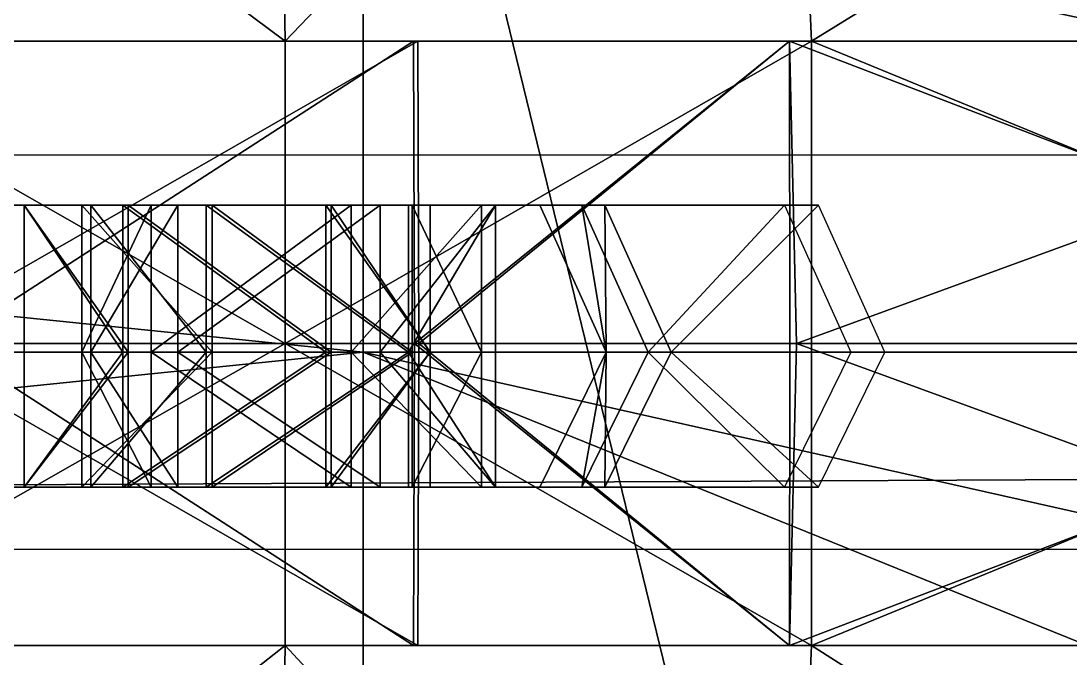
# Model space of a CAD drawing. Header units: metres. Extents: x -1.69 to 7.33, y -0.12 to 0.13.
# Drawn here: x -0.2124 to -0.0968, y -0.0337 to 0.0365 of the extents above; entities that cross this region are included whole.
import ezdxf

# ---------------------------------------------------------------- set-up
doc = ezdxf.new("R2010")
doc.units = ezdxf.units.M

msp = doc.modelspace()

# ---------------------------------------------------------------- linework, layer by layer
for points in [[(-0.744814, -0.101531, 0.388588), (-0.744814, 0.101531, 0.388588), (-0.174682, 0.101531, 0.388588)], [(-0.125112, -0.101531, 0.388588), (-0.744814, -0.101531, 0.388588), (-0.174682, 0.101531, 0.388588)], [(-0.744814, -0.101531, 0.388588), (-0.744814, 0.101531, 0.388588), (-0.174682, 0.101531, 0.388588)], [(-0.125112, -0.101531, 0.388588), (-0.744814, -0.101531, 0.388588), (-0.174682, 0.101531, 0.388588)], [(-0.125112, -0.101531, 0.388588), (-0.174682, 0.101531, 0.388588), (0.079999, 0.101531, 0.388588)], [(-0.125112, -0.101531, 0.388588), (-0.174682, 0.101531, 0.388588), (0.079999, 0.101531, 0.388588)], [(0.034627, -0.101531, 0.388588), (-0.125112, -0.101531, 0.388588), (0.079999, 0.101531, 0.388588)], [(0.034627, -0.101531, 0.388588), (-0.125112, -0.101531, 0.388588), (0.079999, 0.101531, 0.388588)], [(-0.184224, 0.092085, 0.287851), (-0.183251, 0.034228, 0.251364), (-0.229339, 0.068544, 0.25223)], [(-0.184224, 0.092085, 0.287851), (-0.183251, 0.034228, 0.251364), (-0.229339, 0.068544, 0.25223)], [(-0.184224, 0.092085, 0.287851), (-0.127873, 0.092085, 0.289038), (-0.183251, 0.034228, 0.251364)], [(-0.184224, 0.092085, 0.287851), (-0.127873, 0.092085, 0.289038), (-0.183251, 0.034228, 0.251364)], [(-0.127873, 0.092085, 0.289038), (-0.125317, 0.034228, 0.251364), (-0.183251, 0.034228, 0.251364)], [(-0.127873, 0.092085, 0.289038), (-0.125317, 0.034228, 0.251364), (-0.183251, 0.034228, 0.251364)], [(-0.127873, 0.092085, 0.289038), (-0.03152, 0.092085, 0.290225), (-0.125317, 0.034228, 0.251364)], [(-0.127873, 0.092085, 0.289038), (-0.03152, 0.092085, 0.290225), (-0.125317, 0.034228, 0.251364)], [(-0.03152, 0.092085, 0.290225), (-0.03183, 0.034228, 0.251364), (-0.125317, 0.034228, 0.251364)], [(-0.03152, 0.092085, 0.290225), (-0.03183, 0.034228, 0.251364), (-0.125317, 0.034228, 0.251364)], [(-0.183251, 0.034228, 0.251364), (-0.241586, 0.034228, 0.213245), (-0.229339, 0.068544, 0.25223)], [(-0.183251, 0.034228, 0.251364), (-0.241586, 0.034228, 0.213245), (-0.229339, 0.068544, 0.25223)], [(-0.700018, 0.053679, 0.58754), (-0.700018, 0, 0.591064), (-0.174682, 0, 0.591064)], [(-0.174682, 0.053679, 0.58754), (-0.700018, 0.053679, 0.58754), (-0.174682, 0, 0.591064)], [(-0.700018, 0.053679, 0.58754), (-0.700018, 0, 0.591064), (-0.174682, 0, 0.591064)], [(-0.174682, 0.053679, 0.58754), (-0.700018, 0.053679, 0.58754), (-0.174682, 0, 0.591064)], [(0.076493, 0, 0.591064), (0.079999, 0.053679, 0.58754), (-0.174682, 0.053679, 0.58754)], [(-0.174682, 0, 0.591064), (0.076493, 0, 0.591064), (-0.174682, 0.053679, 0.58754)], [(0.076493, 0, 0.591064), (0.079999, 0.053679, 0.58754), (-0.174682, 0.053679, 0.58754)], [(-0.174682, 0, 0.591064), (0.076493, 0, 0.591064), (-0.174682, 0.053679, 0.58754)], [(-0.183251, 0.000966, 0.245376), (-0.239908, 0.000966, 0.211711), (-0.241586, 0.034228, 0.213245)], [(-0.183251, 0.034228, 0.251364), (-0.183251, 0.000966, 0.245376), (-0.241586, 0.034228, 0.213245)], [(-0.183251, 0.000966, 0.245376), (-0.239908, 0.000966, 0.211711), (-0.241586, 0.034228, 0.213245)], [(-0.183251, 0.034228, 0.251364), (-0.183251, 0.000966, 0.245376), (-0.241586, 0.034228, 0.213245)], [(-0.226711, 0.000966, 0.016568), (-0.227511, 0.034228, 0.032345), (-0.168641, 0.034228, 0.032345)], [(-0.169133, 0.034228, 0.042403), (-0.168641, 0.034228, 0.032345), (-0.227511, 0.034228, 0.032345)], [(-0.221309, 0.034228, 0.0616), (-0.169133, 0.034228, 0.042403), (-0.227511, 0.034228, 0.032345)], [(-0.226711, 0.000966, 0.016568), (-0.227511, 0.034228, 0.032345), (-0.168641, 0.034228, 0.032345)], [(-0.169133, 0.034228, 0.042403), (-0.168641, 0.034228, 0.032345), (-0.227511, 0.034228, 0.032345)], [(-0.221309, 0.034228, 0.0616), (-0.169133, 0.034228, 0.042403), (-0.227511, 0.034228, 0.032345)], [(-0.168547, 0.000966, 0.017996), (-0.226711, 0.000966, 0.016568), (-0.168641, 0.034228, 0.032345)], [(-0.168547, 0.000966, 0.017996), (-0.226711, 0.000966, 0.016568), (-0.168641, 0.034228, 0.032345)], [(-0.221309, 0.034228, 0.0616), (-0.220643, 0.000966, 0.062476), (-0.169133, 0.034228, 0.042403)], [(-0.221309, 0.034228, 0.0616), (-0.220643, 0.000966, 0.062476), (-0.169133, 0.034228, 0.042403)], [(-0.220643, 0.000966, 0.062476), (-0.169016, 0.000966, 0.043266), (-0.169133, 0.034228, 0.042403)], [(-0.220643, 0.000966, 0.062476), (-0.169016, 0.000966, 0.043266), (-0.169133, 0.034228, 0.042403)], [(-0.183251, 0.000966, 0.245376), (-0.183251, 0.034228, 0.251364), (-0.125317, 0.034228, 0.251364)], [(-0.125317, 0.000966, 0.240722), (-0.183251, 0.000966, 0.245376), (-0.125317, 0.034228, 0.251364)], [(-0.183251, 0.000966, 0.245376), (-0.183251, 0.034228, 0.251364), (-0.125317, 0.034228, 0.251364)], [(-0.125317, 0.000966, 0.240722), (-0.183251, 0.000966, 0.245376), (-0.125317, 0.034228, 0.251364)], [(-0.169133, 0.034228, 0.042403), (-0.169016, 0.000966, 0.043266), (-0.127727, 0.034228, 0.041333)], [(-0.169133, 0.034228, 0.042403), (-0.127727, 0.034228, 0.041333), (-0.168641, 0.034228, 0.032345)], [(-0.169133, 0.034228, 0.042403), (-0.169016, 0.000966, 0.043266), (-0.127727, 0.034228, 0.041333)], [(-0.169133, 0.034228, 0.042403), (-0.127727, 0.034228, 0.041333), (-0.168641, 0.034228, 0.032345)], [(-0.169016, 0.000966, 0.043266), (-0.127672, 0.000966, 0.044128), (-0.127727, 0.034228, 0.041333)], [(-0.169016, 0.000966, 0.043266), (-0.127672, 0.000966, 0.044128), (-0.127727, 0.034228, 0.041333)], [(-0.168547, 0.000966, 0.017996), (-0.168641, 0.034228, 0.032345), (-0.127727, 0.034228, 0.032345)], [(-0.127727, 0.034228, 0.041333), (-0.127727, 0.034228, 0.032345), (-0.168641, 0.034228, 0.032345)], [(-0.168547, 0.000966, 0.017996), (-0.168641, 0.034228, 0.032345), (-0.127727, 0.034228, 0.032345)], [(-0.127727, 0.034228, 0.041333), (-0.127727, 0.034228, 0.032345), (-0.168641, 0.034228, 0.032345)], [(-0.126959, 0.000966, 0.017568), (-0.168547, 0.000966, 0.017996), (-0.127727, 0.034228, 0.032345)], [(-0.126959, 0.000966, 0.017568), (-0.168547, 0.000966, 0.017996), (-0.127727, 0.034228, 0.032345)], [(-0.040877, 0.000966, 0.048053), (-0.04029, 0.034228, 0.046164), (-0.127727, 0.034228, 0.041333)], [(-0.126959, 0.000966, 0.017568), (-0.127727, 0.034228, 0.032345), (-0.035806, 0.034228, 0.035511)], [(-0.04029, 0.034228, 0.046164), (-0.035806, 0.034228, 0.035511), (-0.127727, 0.034228, 0.032345)], [(-0.127672, 0.000966, 0.044128), (-0.040877, 0.000966, 0.048053), (-0.127727, 0.034228, 0.041333)], [(-0.127727, 0.034228, 0.041333), (-0.04029, 0.034228, 0.046164), (-0.127727, 0.034228, 0.032345)], [(-0.040877, 0.000966, 0.048053), (-0.04029, 0.034228, 0.046164), (-0.127727, 0.034228, 0.041333)], [(-0.126959, 0.000966, 0.017568), (-0.127727, 0.034228, 0.032345), (-0.035806, 0.034228, 0.035511)], [(-0.04029, 0.034228, 0.046164), (-0.035806, 0.034228, 0.035511), (-0.127727, 0.034228, 0.032345)], [(-0.127672, 0.000966, 0.044128), (-0.040877, 0.000966, 0.048053), (-0.127727, 0.034228, 0.041333)], [(-0.127727, 0.034228, 0.041333), (-0.04029, 0.034228, 0.046164), (-0.127727, 0.034228, 0.032345)], [(-0.030319, 0.000966, 0.021165), (-0.126959, 0.000966, 0.017568), (-0.035806, 0.034228, 0.035511)], [(-0.030319, 0.000966, 0.021165), (-0.126959, 0.000966, 0.017568), (-0.035806, 0.034228, 0.035511)], [(-0.125317, 0.034228, 0.251364), (-0.03183, 0.034228, 0.251364), (-0.044338, 0.000966, 0.236571)], [(-0.125317, 0.000966, 0.240722), (-0.125317, 0.034228, 0.251364), (-0.044338, 0.000966, 0.236571)], [(-0.125317, 0.034228, 0.251364), (-0.03183, 0.034228, 0.251364), (-0.044338, 0.000966, 0.236571)], [(-0.125317, 0.000966, 0.240722), (-0.125317, 0.034228, 0.251364), (-0.044338, 0.000966, 0.236571)], [(-1.692615, -0.021714, -0.9), (-1.692616, 0.021714, -0.9), (7.334265, 0.021715, -0.9)], [(-1.692615, -0.021714, -0.9), (-1.692616, 0.021714, -0.9), (7.334265, 0.021715, -0.9)], [(7.334266, -0.021714, -0.9), (-1.692615, -0.021714, -0.9), (7.334265, 0.021715, -0.9)], [(7.334266, -0.021714, -0.9), (-1.692615, -0.021714, -0.9), (7.334265, 0.021715, -0.9)], [(-0.251406, 0.016169, 0.09948), (-0.262425, 0.016169, 0.162065), (-0.212019, 0.016169, 0.146493)], [(-0.212019, 0.016169, 0.146493), (-0.262425, 0.016169, 0.162065), (-0.241995, 0.016169, 0.210618)], [(-0.251406, 0.016169, 0.09948), (-0.262425, 0.016169, 0.162065), (-0.212019, 0.016169, 0.146493)], [(-0.212019, 0.016169, 0.146493), (-0.262425, 0.016169, 0.162065), (-0.241995, 0.016169, 0.210618)], [(-0.251406, 0.016169, 0.09948), (-0.204677, 0.016169, 0.091279), (-0.208458, 0.016169, 0.041453)], [(-0.204677, 0.016169, 0.091279), (-0.251406, 0.016169, 0.09948), (-0.212019, 0.016169, 0.146493)], [(-0.251406, 0.016169, 0.09948), (-0.204677, 0.016169, 0.091279), (-0.208458, 0.016169, 0.041453)], [(-0.204677, 0.016169, 0.091279), (-0.251406, 0.016169, 0.09948), (-0.212019, 0.016169, 0.146493)], [(-0.205674, 0.016169, 0.205729), (-0.241995, 0.016169, 0.210618), (-0.185006, 0.016169, 0.248555)], [(-0.205674, 0.016169, 0.205729), (-0.212019, 0.016169, 0.146493), (-0.241995, 0.016169, 0.210618)], [(-0.205674, 0.016169, 0.205729), (-0.241995, 0.016169, 0.210618), (-0.185006, 0.016169, 0.248555)], [(-0.205674, 0.016169, 0.205729), (-0.212019, 0.016169, 0.146493), (-0.241995, 0.016169, 0.210618)], [(-0.212019, 0.016169, 0.146493), (-0.212019, 0, 0.146493), (-0.200554, 0, 0.127304)], [(-0.201133, 0, 0.166017), (-0.212019, 0, 0.146493), (-0.212019, 0.016169, 0.146493)], [(-0.201133, 0.016169, 0.166017), (-0.212019, 0.016169, 0.146493), (-0.205674, 0.016169, 0.205729)], [(-0.200554, 0.016169, 0.127304), (-0.212019, 0.016169, 0.146493), (-0.200554, 0, 0.127304)], [(-0.201133, 0.016169, 0.166017), (-0.201133, 0, 0.166017), (-0.212019, 0.016169, 0.146493)], [(-0.212019, 0.016169, 0.146493), (-0.200554, 0.016169, 0.127304), (-0.204677, 0.016169, 0.091279)], [(-0.212019, 0.016169, 0.146493), (-0.212019, 0, 0.146493), (-0.200554, 0, 0.127304)], [(-0.201133, 0, 0.166017), (-0.212019, 0, 0.146493), (-0.212019, 0.016169, 0.146493)], [(-0.201133, 0.016169, 0.166017), (-0.212019, 0.016169, 0.146493), (-0.205674, 0.016169, 0.205729)], [(-0.200554, 0.016169, 0.127304), (-0.212019, 0.016169, 0.146493), (-0.200554, 0, 0.127304)], [(-0.201133, 0.016169, 0.166017), (-0.201133, 0, 0.166017), (-0.212019, 0.016169, 0.146493)], [(-0.212019, 0.016169, 0.146493), (-0.200554, 0.016169, 0.127304), (-0.204677, 0.016169, 0.091279)], [(-0.208458, 0.016169, 0.041453), (-0.191982, 0.016169, 0.072879), (-0.169701, 0.016169, 0.074674)], [(-0.204677, 0.016169, 0.091279), (-0.191982, 0.016169, 0.072879), (-0.208458, 0.016169, 0.041453)], [(-0.124545, 0.016169, 0.039832), (-0.208458, 0.016169, 0.041453), (-0.169701, 0.016169, 0.074674)], [(-0.208458, 0.016169, 0.041453), (-0.191982, 0.016169, 0.072879), (-0.169701, 0.016169, 0.074674)], [(-0.204677, 0.016169, 0.091279), (-0.191982, 0.016169, 0.072879), (-0.208458, 0.016169, 0.041453)], [(-0.124545, 0.016169, 0.039832), (-0.208458, 0.016169, 0.041453), (-0.169701, 0.016169, 0.074674)], [(-0.191305, 0, 0.222853), (-0.205674, 0, 0.205729), (-0.205674, 0.016169, 0.205729)], [(-0.205674, 0, 0.205729), (-0.198029, 0, 0.184723), (-0.198029, 0.016169, 0.184723)], [(-0.191305, 0.016169, 0.222853), (-0.191305, 0, 0.222853), (-0.205674, 0.016169, 0.205729)], [(-0.205674, 0.016169, 0.205729), (-0.205674, 0, 0.205729), (-0.198029, 0.016169, 0.184723)], [(-0.198029, 0.016169, 0.184723), (-0.201133, 0.016169, 0.166017), (-0.205674, 0.016169, 0.205729)], [(-0.191305, 0.016169, 0.222853), (-0.205674, 0.016169, 0.205729), (-0.185006, 0.016169, 0.248555)], [(-0.191305, 0, 0.222853), (-0.205674, 0, 0.205729), (-0.205674, 0.016169, 0.205729)], [(-0.205674, 0, 0.205729), (-0.198029, 0, 0.184723), (-0.198029, 0.016169, 0.184723)], [(-0.191305, 0.016169, 0.222853), (-0.191305, 0, 0.222853), (-0.205674, 0.016169, 0.205729)], [(-0.205674, 0.016169, 0.205729), (-0.205674, 0, 0.205729), (-0.198029, 0.016169, 0.184723)], [(-0.198029, 0.016169, 0.184723), (-0.201133, 0.016169, 0.166017), (-0.205674, 0.016169, 0.205729)], [(-0.191305, 0.016169, 0.222853), (-0.205674, 0.016169, 0.205729), (-0.185006, 0.016169, 0.248555)], [(-0.19509, 0.016169, 0.111473), (-0.19509, 0, 0.111473), (-0.204677, 0, 0.091279)], [(-0.204677, 0.016169, 0.091279), (-0.204677, 0, 0.091279), (-0.191982, 0, 0.072879)], [(-0.200554, 0.016169, 0.127304), (-0.19509, 0.016169, 0.111473), (-0.204677, 0.016169, 0.091279)], [(-0.204677, 0.016169, 0.091279), (-0.19509, 0.016169, 0.111473), (-0.204677, 0, 0.091279)], [(-0.191982, 0.016169, 0.072879), (-0.204677, 0.016169, 0.091279), (-0.191982, 0, 0.072879)], [(-0.19509, 0.016169, 0.111473), (-0.19509, 0, 0.111473), (-0.204677, 0, 0.091279)], [(-0.204677, 0.016169, 0.091279), (-0.204677, 0, 0.091279), (-0.191982, 0, 0.072879)], [(-0.200554, 0.016169, 0.127304), (-0.19509, 0.016169, 0.111473), (-0.204677, 0.016169, 0.091279)], [(-0.204677, 0.016169, 0.091279), (-0.19509, 0.016169, 0.111473), (-0.204677, 0, 0.091279)], [(-0.191982, 0.016169, 0.072879), (-0.204677, 0.016169, 0.091279), (-0.191982, 0, 0.072879)], [(-0.178782, 0, 0.166351), (-0.201133, 0, 0.166017), (-0.201133, 0.016169, 0.166017)], [(-0.178782, 0.016169, 0.166351), (-0.178782, 0, 0.166351), (-0.201133, 0.016169, 0.166017)], [(-0.201133, 0.016169, 0.166017), (-0.198029, 0.016169, 0.184723), (-0.178782, 0.016169, 0.166351)], [(-0.178782, 0, 0.166351), (-0.201133, 0, 0.166017), (-0.201133, 0.016169, 0.166017)], [(-0.178782, 0.016169, 0.166351), (-0.178782, 0, 0.166351), (-0.201133, 0.016169, 0.166017)], [(-0.201133, 0.016169, 0.166017), (-0.198029, 0.016169, 0.184723), (-0.178782, 0.016169, 0.166351)], [(-0.200554, 0.016169, 0.127304), (-0.200554, 0, 0.127304), (-0.178203, 0, 0.127638)], [(-0.19509, 0.016169, 0.111473), (-0.200554, 0.016169, 0.127304), (-0.178203, 0.016169, 0.127638)], [(-0.178203, 0.016169, 0.127638), (-0.200554, 0.016169, 0.127304), (-0.178203, 0, 0.127638)], [(-0.200554, 0.016169, 0.127304), (-0.200554, 0, 0.127304), (-0.178203, 0, 0.127638)], [(-0.19509, 0.016169, 0.111473), (-0.200554, 0.016169, 0.127304), (-0.178203, 0.016169, 0.127638)], [(-0.178203, 0.016169, 0.127638), (-0.200554, 0.016169, 0.127304), (-0.178203, 0, 0.127638)], [(-0.198029, 0, 0.184723), (-0.176015, 0, 0.180842), (-0.176015, 0.016169, 0.180842)], [(-0.198029, 0.016169, 0.184723), (-0.176015, 0.016169, 0.180842), (-0.178782, 0.016169, 0.166351)], [(-0.198029, 0.016169, 0.184723), (-0.198029, 0, 0.184723), (-0.176015, 0.016169, 0.180842)], [(-0.198029, 0, 0.184723), (-0.176015, 0, 0.180842), (-0.176015, 0.016169, 0.180842)], [(-0.198029, 0.016169, 0.184723), (-0.176015, 0.016169, 0.180842), (-0.178782, 0.016169, 0.166351)], [(-0.198029, 0.016169, 0.184723), (-0.198029, 0, 0.184723), (-0.176015, 0.016169, 0.180842)], [(-0.172808, 0.016169, 0.113266), (-0.172808, 0, 0.113266), (-0.19509, 0, 0.111473)], [(-0.19509, 0.016169, 0.111473), (-0.172808, 0.016169, 0.113266), (-0.19509, 0, 0.111473)], [(-0.172808, 0.016169, 0.113266), (-0.19509, 0.016169, 0.111473), (-0.178203, 0.016169, 0.127638)], [(-0.172808, 0.016169, 0.113266), (-0.172808, 0, 0.113266), (-0.19509, 0, 0.111473)], [(-0.19509, 0.016169, 0.111473), (-0.172808, 0.016169, 0.113266), (-0.19509, 0, 0.111473)], [(-0.172808, 0.016169, 0.113266), (-0.19509, 0.016169, 0.111473), (-0.178203, 0.016169, 0.127638)], [(-0.191982, 0.016169, 0.072879), (-0.191982, 0, 0.072879), (-0.169701, 0, 0.074674)], [(-0.169701, 0.016169, 0.074674), (-0.191982, 0.016169, 0.072879), (-0.169701, 0, 0.074674)], [(-0.191982, 0.016169, 0.072879), (-0.191982, 0, 0.072879), (-0.169701, 0, 0.074674)], [(-0.169701, 0.016169, 0.074674), (-0.191982, 0.016169, 0.072879), (-0.169701, 0, 0.074674)], [(-0.169291, 0, 0.218971), (-0.191305, 0, 0.222853), (-0.191305, 0.016169, 0.222853)], [(-0.169291, 0.016169, 0.218971), (-0.169291, 0, 0.218971), (-0.191305, 0.016169, 0.222853)], [(-0.191305, 0.016169, 0.222853), (-0.185006, 0.016169, 0.248555), (-0.169291, 0.016169, 0.218971)], [(-0.169291, 0, 0.218971), (-0.191305, 0, 0.222853), (-0.191305, 0.016169, 0.222853)], [(-0.169291, 0.016169, 0.218971), (-0.169291, 0, 0.218971), (-0.191305, 0.016169, 0.222853)], [(-0.191305, 0.016169, 0.222853), (-0.185006, 0.016169, 0.248555), (-0.169291, 0.016169, 0.218971)], [(-0.185006, 0.016169, 0.248555), (-0.128278, 0.016169, 0.245692), (-0.169291, 0.016169, 0.218971)], [(-0.185006, 0.016169, 0.248555), (-0.128278, 0.016169, 0.245692), (-0.169291, 0.016169, 0.218971)], [(-0.167317, 0, 0.147162), (-0.178782, 0, 0.166351), (-0.178782, 0.016169, 0.166351)], [(-0.167317, 0.016169, 0.147162), (-0.178782, 0.016169, 0.166351), (-0.176015, 0.016169, 0.180842)], [(-0.167317, 0.016169, 0.147162), (-0.167317, 0, 0.147162), (-0.178782, 0.016169, 0.166351)], [(-0.167317, 0, 0.147162), (-0.178782, 0, 0.166351), (-0.178782, 0.016169, 0.166351)], [(-0.167317, 0.016169, 0.147162), (-0.178782, 0.016169, 0.166351), (-0.176015, 0.016169, 0.180842)], [(-0.167317, 0.016169, 0.147162), (-0.167317, 0, 0.147162), (-0.178782, 0.016169, 0.166351)], [(-0.178203, 0.016169, 0.127638), (-0.178203, 0, 0.127638), (-0.167317, 0, 0.147162)], [(-0.172808, 0.016169, 0.113266), (-0.178203, 0.016169, 0.127638), (-0.167317, 0.016169, 0.147162)], [(-0.167317, 0.016169, 0.147162), (-0.178203, 0.016169, 0.127638), (-0.167317, 0, 0.147162)], [(-0.178203, 0.016169, 0.127638), (-0.178203, 0, 0.127638), (-0.167317, 0, 0.147162)], [(-0.172808, 0.016169, 0.113266), (-0.178203, 0.016169, 0.127638), (-0.167317, 0.016169, 0.147162)], [(-0.167317, 0.016169, 0.147162), (-0.178203, 0.016169, 0.127638), (-0.167317, 0, 0.147162)], [(-0.176015, 0, 0.180842), (-0.161646, 0, 0.197966), (-0.161646, 0.016169, 0.197966)], [(-0.176015, 0.016169, 0.180842), (-0.176015, 0, 0.180842), (-0.161646, 0.016169, 0.197966)], [(-0.161646, 0.016169, 0.197966), (-0.167317, 0.016169, 0.147162), (-0.176015, 0.016169, 0.180842)], [(-0.176015, 0, 0.180842), (-0.161646, 0, 0.197966), (-0.161646, 0.016169, 0.197966)], [(-0.176015, 0.016169, 0.180842), (-0.176015, 0, 0.180842), (-0.161646, 0.016169, 0.197966)], [(-0.161646, 0.016169, 0.197966), (-0.167317, 0.016169, 0.147162), (-0.176015, 0.016169, 0.180842)], [(-0.160114, 0.016169, 0.094867), (-0.160114, 0, 0.094867), (-0.172808, 0, 0.113266)], [(-0.172808, 0.016169, 0.113266), (-0.160114, 0.016169, 0.094867), (-0.172808, 0, 0.113266)], [(-0.160114, 0.016169, 0.094867), (-0.172808, 0.016169, 0.113266), (-0.167317, 0.016169, 0.147162)], [(-0.160114, 0.016169, 0.094867), (-0.160114, 0, 0.094867), (-0.172808, 0, 0.113266)], [(-0.172808, 0.016169, 0.113266), (-0.160114, 0.016169, 0.094867), (-0.172808, 0, 0.113266)], [(-0.160114, 0.016169, 0.094867), (-0.172808, 0.016169, 0.113266), (-0.167317, 0.016169, 0.147162)], [(-0.169701, 0, 0.074674), (-0.160114, 0, 0.094867), (-0.160114, 0.016169, 0.094867)], [(-0.169701, 0.016169, 0.074674), (-0.160114, 0.016169, 0.094867), (-0.148073, 0.016169, 0.095681)], [(-0.169701, 0.016169, 0.074674), (-0.169701, 0, 0.074674), (-0.160114, 0.016169, 0.094867)], [(-0.124545, 0.016169, 0.039832), (-0.169701, 0.016169, 0.074674), (-0.148073, 0.016169, 0.095681)], [(-0.169701, 0, 0.074674), (-0.160114, 0, 0.094867), (-0.160114, 0.016169, 0.094867)], [(-0.169701, 0.016169, 0.074674), (-0.160114, 0.016169, 0.094867), (-0.148073, 0.016169, 0.095681)], [(-0.169701, 0.016169, 0.074674), (-0.169701, 0, 0.074674), (-0.160114, 0.016169, 0.094867)], [(-0.124545, 0.016169, 0.039832), (-0.169701, 0.016169, 0.074674), (-0.148073, 0.016169, 0.095681)], [(-0.161646, 0, 0.197966), (-0.169291, 0, 0.218971), (-0.169291, 0.016169, 0.218971)], [(-0.169291, 0.016169, 0.218971), (-0.128278, 0.016169, 0.245692), (-0.150605, 0.016169, 0.194751)], [(-0.161646, 0.016169, 0.197966), (-0.161646, 0, 0.197966), (-0.169291, 0.016169, 0.218971)], [(-0.161646, 0.016169, 0.197966), (-0.169291, 0.016169, 0.218971), (-0.150605, 0.016169, 0.194751)], [(-0.161646, 0, 0.197966), (-0.169291, 0, 0.218971), (-0.169291, 0.016169, 0.218971)], [(-0.169291, 0.016169, 0.218971), (-0.128278, 0.016169, 0.245692), (-0.150605, 0.016169, 0.194751)], [(-0.161646, 0.016169, 0.197966), (-0.161646, 0, 0.197966), (-0.169291, 0.016169, 0.218971)], [(-0.161646, 0.016169, 0.197966), (-0.169291, 0.016169, 0.218971), (-0.150605, 0.016169, 0.194751)], [(-0.167317, 0.016169, 0.147162), (-0.161646, 0.016169, 0.197966), (-0.150605, 0.016169, 0.194751)], [(-0.160114, 0.016169, 0.094867), (-0.167317, 0.016169, 0.147162), (-0.155221, 0.016169, 0.146129)], [(-0.155221, 0.016169, 0.146129), (-0.167317, 0.016169, 0.147162), (-0.150605, 0.016169, 0.194751)], [(-0.167317, 0.016169, 0.147162), (-0.161646, 0.016169, 0.197966), (-0.150605, 0.016169, 0.194751)], [(-0.160114, 0.016169, 0.094867), (-0.167317, 0.016169, 0.147162), (-0.155221, 0.016169, 0.146129)], [(-0.155221, 0.016169, 0.146129), (-0.167317, 0.016169, 0.147162), (-0.150605, 0.016169, 0.194751)], [(-0.148073, 0.016169, 0.095681), (-0.160114, 0.016169, 0.094867), (-0.155221, 0.016169, 0.146129)], [(-0.148073, 0.016169, 0.095681), (-0.160114, 0.016169, 0.094867), (-0.155221, 0.016169, 0.146129)], [(-0.155221, 0.016169, 0.146129), (-0.150605, 0.016169, 0.194751), (-0.147909, 0, 0.146129)], [(-0.155221, 0.016169, 0.146129), (-0.147909, 0, 0.146129), (-0.148073, 0.016169, 0.095681)], [(-0.155221, 0.016169, 0.146129), (-0.150605, 0.016169, 0.194751), (-0.147909, 0, 0.146129)], [(-0.155221, 0.016169, 0.146129), (-0.147909, 0, 0.146129), (-0.148073, 0.016169, 0.095681)], [(-0.150605, 0.016169, 0.194751), (-0.143293, 0, 0.194751), (-0.147909, 0, 0.146129)], [(-0.150605, 0.016169, 0.194751), (-0.128278, 0.016169, 0.245692), (-0.143293, 0, 0.194751)], [(-0.150605, 0.016169, 0.194751), (-0.143293, 0, 0.194751), (-0.147909, 0, 0.146129)], [(-0.150605, 0.016169, 0.194751), (-0.128278, 0.016169, 0.245692), (-0.143293, 0, 0.194751)], [(-0.147909, 0, 0.146129), (-0.140761, 0, 0.095681), (-0.148073, 0.016169, 0.095681)], [(-0.148073, 0.016169, 0.095681), (-0.140761, 0, 0.095681), (-0.124545, 0.016169, 0.039832)], [(-0.147909, 0, 0.146129), (-0.140761, 0, 0.095681), (-0.148073, 0.016169, 0.095681)], [(-0.148073, 0.016169, 0.095681), (-0.140761, 0, 0.095681), (-0.124545, 0.016169, 0.039832)], [(-0.128278, 0.016169, 0.245692), (-0.120966, 0, 0.245692), (-0.143293, 0, 0.194751)], [(-0.128278, 0.016169, 0.245692), (-0.120966, 0, 0.245692), (-0.143293, 0, 0.194751)], [(-0.140761, 0, 0.095681), (-0.117233, 0, 0.039832), (-0.124545, 0.016169, 0.039832)], [(-0.140761, 0, 0.095681), (-0.117233, 0, 0.039832), (-0.124545, 0.016169, 0.039832)], [(-1.692615, 0, -0.921714), (-1.692616, 0, -0.878286), (7.334265, 0.000001, -0.878286)], [(-1.692615, 0, -0.921714), (-1.692616, 0, -0.878286), (7.334265, 0.000001, -0.878286)], [(7.334266, 0.000001, -0.921714), (-1.692615, 0, -0.921714), (7.334265, 0.000001, -0.878286)], [(7.334266, 0.000001, -0.921714), (-1.692615, 0, -0.921714), (7.334265, 0.000001, -0.878286)], [(-0.174682, 0, 0.591064), (-0.700018, 0, 0.591064), (-0.700018, -0.053679, 0.58754)], [(-0.174682, -0.053679, 0.58754), (-0.174682, 0, 0.591064), (-0.700018, -0.053679, 0.58754)], [(-0.174682, 0, 0.591064), (-0.700018, 0, 0.591064), (-0.700018, -0.053679, 0.58754)], [(-0.174682, -0.053679, 0.58754), (-0.174682, 0, 0.591064), (-0.700018, -0.053679, 0.58754)], [(-0.174682, 0, 0.492566), (-0.427497, 0, 0.492566), (-0.427497, 0, 0.56675)], [(-0.174682, -0.080762, 0.491967), (-0.427497, -0.080762, 0.491967), (-0.427497, 0, 0.492566)], [(-0.174682, 0, 0.56675), (-0.174682, 0, 0.492566), (-0.427497, 0, 0.56675)], [(-0.174682, 0, 0.492566), (-0.174682, -0.080762, 0.491967), (-0.427497, 0, 0.492566)], [(-0.174682, 0, 0.492566), (-0.427497, 0, 0.492566), (-0.427497, 0, 0.56675)], [(-0.174682, -0.080762, 0.491967), (-0.427497, -0.080762, 0.491967), (-0.427497, 0, 0.492566)], [(-0.174682, 0, 0.56675), (-0.174682, 0, 0.492566), (-0.427497, 0, 0.56675)], [(-0.174682, 0, 0.492566), (-0.174682, -0.080762, 0.491967), (-0.427497, 0, 0.492566)], [(-0.241586, -0.032296, 0.213245), (-0.239908, 0.000966, 0.211711), (-0.183251, 0.000966, 0.245376)], [(-0.183251, -0.032296, 0.251364), (-0.241586, -0.032296, 0.213245), (-0.183251, 0.000966, 0.245376)], [(-0.241586, -0.032296, 0.213245), (-0.239908, 0.000966, 0.211711), (-0.183251, 0.000966, 0.245376)], [(-0.183251, -0.032296, 0.251364), (-0.241586, -0.032296, 0.213245), (-0.183251, 0.000966, 0.245376)], [(-0.168641, -0.032296, 0.032345), (-0.227511, -0.032296, 0.032345), (-0.226711, 0.000966, 0.016568)], [(-0.168641, -0.032296, 0.032345), (-0.227511, -0.032296, 0.032345), (-0.226711, 0.000966, 0.016568)], [(-0.168547, 0.000966, 0.017996), (-0.168641, -0.032296, 0.032345), (-0.226711, 0.000966, 0.016568)], [(-0.168547, 0.000966, 0.017996), (-0.168641, -0.032296, 0.032345), (-0.226711, 0.000966, 0.016568)], [(-0.221309, -0.032296, 0.0616), (-0.169133, -0.032296, 0.042403), (-0.220643, 0.000966, 0.062476)], [(-0.221309, -0.032296, 0.0616), (-0.169133, -0.032296, 0.042403), (-0.220643, 0.000966, 0.062476)], [(-0.169133, -0.032296, 0.042403), (-0.169016, 0.000966, 0.043266), (-0.220643, 0.000966, 0.062476)], [(-0.169133, -0.032296, 0.042403), (-0.169016, 0.000966, 0.043266), (-0.220643, 0.000966, 0.062476)], [(-0.212019, -0.014873, 0.146493), (-0.212019, 0, 0.146493), (-0.201133, 0, 0.166017)], [(-0.200554, 0, 0.127304), (-0.212019, 0, 0.146493), (-0.212019, -0.014873, 0.146493)], [(-0.201133, -0.014873, 0.166017), (-0.212019, -0.014873, 0.146493), (-0.201133, 0, 0.166017)], [(-0.200554, -0.014873, 0.127304), (-0.200554, 0, 0.127304), (-0.212019, -0.014873, 0.146493)], [(-0.212019, -0.014873, 0.146493), (-0.212019, 0, 0.146493), (-0.201133, 0, 0.166017)], [(-0.200554, 0, 0.127304), (-0.212019, 0, 0.146493), (-0.212019, -0.014873, 0.146493)], [(-0.201133, -0.014873, 0.166017), (-0.212019, -0.014873, 0.146493), (-0.201133, 0, 0.166017)], [(-0.200554, -0.014873, 0.127304), (-0.200554, 0, 0.127304), (-0.212019, -0.014873, 0.146493)], [(-0.198029, -0.014873, 0.184723), (-0.198029, 0, 0.184723), (-0.205674, 0, 0.205729)], [(-0.205674, -0.014873, 0.205729), (-0.205674, 0, 0.205729), (-0.191305, 0, 0.222853)], [(-0.205674, -0.014873, 0.205729), (-0.198029, -0.014873, 0.184723), (-0.205674, 0, 0.205729)], [(-0.191305, -0.014873, 0.222853), (-0.205674, -0.014873, 0.205729), (-0.191305, 0, 0.222853)], [(-0.198029, -0.014873, 0.184723), (-0.198029, 0, 0.184723), (-0.205674, 0, 0.205729)], [(-0.205674, -0.014873, 0.205729), (-0.205674, 0, 0.205729), (-0.191305, 0, 0.222853)], [(-0.205674, -0.014873, 0.205729), (-0.198029, -0.014873, 0.184723), (-0.205674, 0, 0.205729)], [(-0.191305, -0.014873, 0.222853), (-0.205674, -0.014873, 0.205729), (-0.191305, 0, 0.222853)], [(-0.204677, -0.014873, 0.091279), (-0.191982, -0.014873, 0.072879), (-0.191982, 0, 0.072879)], [(-0.204677, 0, 0.091279), (-0.19509, 0, 0.111473), (-0.19509, -0.014873, 0.111473)], [(-0.204677, 0, 0.091279), (-0.204677, -0.014873, 0.091279), (-0.191982, 0, 0.072879)], [(-0.204677, -0.014873, 0.091279), (-0.204677, 0, 0.091279), (-0.19509, -0.014873, 0.111473)], [(-0.204677, -0.014873, 0.091279), (-0.191982, -0.014873, 0.072879), (-0.191982, 0, 0.072879)], [(-0.204677, 0, 0.091279), (-0.19509, 0, 0.111473), (-0.19509, -0.014873, 0.111473)], [(-0.204677, 0, 0.091279), (-0.204677, -0.014873, 0.091279), (-0.191982, 0, 0.072879)], [(-0.204677, -0.014873, 0.091279), (-0.204677, 0, 0.091279), (-0.19509, -0.014873, 0.111473)], [(-0.201133, -0.014873, 0.166017), (-0.201133, 0, 0.166017), (-0.178782, 0, 0.166351)], [(-0.178782, -0.014873, 0.166351), (-0.201133, -0.014873, 0.166017), (-0.178782, 0, 0.166351)], [(-0.201133, -0.014873, 0.166017), (-0.201133, 0, 0.166017), (-0.178782, 0, 0.166351)], [(-0.178782, -0.014873, 0.166351), (-0.201133, -0.014873, 0.166017), (-0.178782, 0, 0.166351)], [(-0.178203, 0, 0.127638), (-0.200554, 0, 0.127304), (-0.200554, -0.014873, 0.127304)], [(-0.178203, -0.014873, 0.127638), (-0.178203, 0, 0.127638), (-0.200554, -0.014873, 0.127304)], [(-0.178203, 0, 0.127638), (-0.200554, 0, 0.127304), (-0.200554, -0.014873, 0.127304)], [(-0.178203, -0.014873, 0.127638), (-0.178203, 0, 0.127638), (-0.200554, -0.014873, 0.127304)], [(-0.176015, -0.014873, 0.180842), (-0.176015, 0, 0.180842), (-0.198029, 0, 0.184723)], [(-0.198029, -0.014873, 0.184723), (-0.176015, -0.014873, 0.180842), (-0.198029, 0, 0.184723)], [(-0.176015, -0.014873, 0.180842), (-0.176015, 0, 0.180842), (-0.198029, 0, 0.184723)], [(-0.198029, -0.014873, 0.184723), (-0.176015, -0.014873, 0.180842), (-0.198029, 0, 0.184723)], [(-0.19509, 0, 0.111473), (-0.172808, 0, 0.113266), (-0.172808, -0.014873, 0.113266)], [(-0.19509, -0.014873, 0.111473), (-0.19509, 0, 0.111473), (-0.172808, -0.014873, 0.113266)], [(-0.19509, 0, 0.111473), (-0.172808, 0, 0.113266), (-0.172808, -0.014873, 0.113266)], [(-0.19509, -0.014873, 0.111473), (-0.19509, 0, 0.111473), (-0.172808, -0.014873, 0.113266)], [(-0.169701, 0, 0.074674), (-0.191982, 0, 0.072879), (-0.191982, -0.014873, 0.072879)], [(-0.169701, -0.014873, 0.074674), (-0.169701, 0, 0.074674), (-0.191982, -0.014873, 0.072879)], [(-0.169701, 0, 0.074674), (-0.191982, 0, 0.072879), (-0.191982, -0.014873, 0.072879)], [(-0.169701, -0.014873, 0.074674), (-0.169701, 0, 0.074674), (-0.191982, -0.014873, 0.072879)], [(-0.191305, -0.014873, 0.222853), (-0.191305, 0, 0.222853), (-0.169291, 0, 0.218971)], [(-0.169291, -0.014873, 0.218971), (-0.191305, -0.014873, 0.222853), (-0.169291, 0, 0.218971)], [(-0.191305, -0.014873, 0.222853), (-0.191305, 0, 0.222853), (-0.169291, 0, 0.218971)], [(-0.169291, -0.014873, 0.218971), (-0.191305, -0.014873, 0.222853), (-0.169291, 0, 0.218971)], [(-0.183251, 0.000966, 0.245376), (-0.125317, 0.000966, 0.240722), (-0.125317, -0.032296, 0.251364)], [(-0.183251, -0.032296, 0.251364), (-0.183251, 0.000966, 0.245376), (-0.125317, -0.032296, 0.251364)], [(-0.183251, 0.000966, 0.245376), (-0.125317, 0.000966, 0.240722), (-0.125317, -0.032296, 0.251364)], [(-0.183251, -0.032296, 0.251364), (-0.183251, 0.000966, 0.245376), (-0.125317, -0.032296, 0.251364)], [(-0.178782, -0.014873, 0.166351), (-0.178782, 0, 0.166351), (-0.167317, 0, 0.147162)], [(-0.167317, -0.014873, 0.147162), (-0.178782, -0.014873, 0.166351), (-0.167317, 0, 0.147162)], [(-0.178782, -0.014873, 0.166351), (-0.178782, 0, 0.166351), (-0.167317, 0, 0.147162)], [(-0.167317, -0.014873, 0.147162), (-0.178782, -0.014873, 0.166351), (-0.167317, 0, 0.147162)], [(-0.167317, 0, 0.147162), (-0.178203, 0, 0.127638), (-0.178203, -0.014873, 0.127638)], [(-0.167317, -0.014873, 0.147162), (-0.167317, 0, 0.147162), (-0.178203, -0.014873, 0.127638)], [(-0.167317, 0, 0.147162), (-0.178203, 0, 0.127638), (-0.178203, -0.014873, 0.127638)], [(-0.167317, -0.014873, 0.147162), (-0.167317, 0, 0.147162), (-0.178203, -0.014873, 0.127638)], [(-0.161646, -0.014873, 0.197966), (-0.161646, 0, 0.197966), (-0.176015, 0, 0.180842)], [(-0.176015, -0.014873, 0.180842), (-0.161646, -0.014873, 0.197966), (-0.176015, 0, 0.180842)], [(-0.161646, -0.014873, 0.197966), (-0.161646, 0, 0.197966), (-0.176015, 0, 0.180842)], [(-0.176015, -0.014873, 0.180842), (-0.161646, -0.014873, 0.197966), (-0.176015, 0, 0.180842)], [(-0.174682, 0, 0.56675), (-0.174682, 0, 0.551698), (-0.174682, -0.045226, 0.548889)], [(-0.174682, 0, 0.56675), (-0.174682, -0.053679, 0.563226), (0.064641, -0.053679, 0.563226)], [(-0.174682, 0, 0.492566), (0.064641, 0, 0.492566), (0.02475, -0.080762, 0.491967)], [(0.064641, 0, 0.56675), (0.064641, 0, 0.492566), (-0.174682, 0, 0.492566)], [(-0.174682, -0.053679, 0.563226), (-0.174682, 0, 0.56675), (-0.174682, -0.045226, 0.548889)], [(0.064641, 0, 0.56675), (-0.174682, 0, 0.56675), (0.064641, -0.053679, 0.563226)], [(-0.174682, -0.080762, 0.491967), (-0.174682, 0, 0.492566), (0.02475, -0.080762, 0.491967)], [(-0.174682, 0, 0.56675), (0.064641, 0, 0.56675), (-0.174682, 0, 0.492566)], [(-0.174682, 0, 0.56675), (-0.174682, 0, 0.551698), (-0.174682, -0.045226, 0.548889)], [(-0.174682, 0, 0.56675), (-0.174682, -0.053679, 0.563226), (0.064641, -0.053679, 0.563226)], [(-0.174682, 0, 0.492566), (0.064641, 0, 0.492566), (0.02475, -0.080762, 0.491967)], [(0.064641, 0, 0.56675), (0.064641, 0, 0.492566), (-0.174682, 0, 0.492566)], [(-0.174682, -0.053679, 0.563226), (-0.174682, 0, 0.56675), (-0.174682, -0.045226, 0.548889)], [(0.064641, 0, 0.56675), (-0.174682, 0, 0.56675), (0.064641, -0.053679, 0.563226)], [(-0.174682, -0.080762, 0.491967), (-0.174682, 0, 0.492566), (0.02475, -0.080762, 0.491967)], [(-0.174682, 0, 0.56675), (0.064641, 0, 0.56675), (-0.174682, 0, 0.492566)], [(-0.174682, 0, 0.591064), (-0.174682, 0, 0.56675), (0.076493, 0, 0.56675)], [(-0.174682, -0.053679, 0.58754), (-0.174682, -0.053679, 0.557624), (-0.174682, 0, 0.56675)], [(0.076493, 0, 0.591064), (-0.174682, 0, 0.591064), (0.076493, 0, 0.56675)], [(-0.174682, 0, 0.591064), (-0.174682, -0.053679, 0.58754), (-0.174682, 0, 0.56675)], [(-0.174682, 0, 0.591064), (-0.174682, 0, 0.56675), (0.076493, 0, 0.56675)], [(-0.174682, -0.053679, 0.58754), (-0.174682, -0.053679, 0.557624), (-0.174682, 0, 0.56675)], [(0.076493, 0, 0.591064), (-0.174682, 0, 0.591064), (0.076493, 0, 0.56675)], [(-0.174682, 0, 0.591064), (-0.174682, -0.053679, 0.58754), (-0.174682, 0, 0.56675)], [(-0.172808, 0, 0.113266), (-0.160114, 0, 0.094867), (-0.160114, -0.014873, 0.094867)], [(-0.172808, -0.014873, 0.113266), (-0.172808, 0, 0.113266), (-0.160114, -0.014873, 0.094867)], [(-0.172808, 0, 0.113266), (-0.160114, 0, 0.094867), (-0.160114, -0.014873, 0.094867)], [(-0.172808, -0.014873, 0.113266), (-0.172808, 0, 0.113266), (-0.160114, -0.014873, 0.094867)], [(-0.160114, -0.014873, 0.094867), (-0.160114, 0, 0.094867), (-0.169701, 0, 0.074674)], [(-0.169701, -0.014873, 0.074674), (-0.160114, -0.014873, 0.094867), (-0.169701, 0, 0.074674)], [(-0.160114, -0.014873, 0.094867), (-0.160114, 0, 0.094867), (-0.169701, 0, 0.074674)], [(-0.169701, -0.014873, 0.074674), (-0.160114, -0.014873, 0.094867), (-0.169701, 0, 0.074674)], [(-0.169291, -0.014873, 0.218971), (-0.169291, 0, 0.218971), (-0.161646, 0, 0.197966)], [(-0.161646, -0.014873, 0.197966), (-0.169291, -0.014873, 0.218971), (-0.161646, 0, 0.197966)], [(-0.169291, -0.014873, 0.218971), (-0.169291, 0, 0.218971), (-0.161646, 0, 0.197966)], [(-0.161646, -0.014873, 0.197966), (-0.169291, -0.014873, 0.218971), (-0.161646, 0, 0.197966)], [(-0.169016, 0.000966, 0.043266), (-0.169133, -0.032296, 0.042403), (-0.127727, -0.032296, 0.041333)], [(-0.169016, 0.000966, 0.043266), (-0.169133, -0.032296, 0.042403), (-0.127727, -0.032296, 0.041333)], [(-0.127672, 0.000966, 0.044128), (-0.169016, 0.000966, 0.043266), (-0.127727, -0.032296, 0.041333)], [(-0.127672, 0.000966, 0.044128), (-0.169016, 0.000966, 0.043266), (-0.127727, -0.032296, 0.041333)], [(-0.127727, -0.032296, 0.032345), (-0.168641, -0.032296, 0.032345), (-0.168547, 0.000966, 0.017996)], [(-0.127727, -0.032296, 0.032345), (-0.168641, -0.032296, 0.032345), (-0.168547, 0.000966, 0.017996)], [(-0.126959, 0.000966, 0.017568), (-0.127727, -0.032296, 0.032345), (-0.168547, 0.000966, 0.017996)], [(-0.126959, 0.000966, 0.017568), (-0.127727, -0.032296, 0.032345), (-0.168547, 0.000966, 0.017996)], [(-0.150605, -0.014873, 0.194751), (-0.155221, -0.014873, 0.146129), (-0.147909, 0, 0.146129)], [(-0.155221, -0.014873, 0.146129), (-0.148073, -0.014873, 0.095681), (-0.147909, 0, 0.146129)], [(-0.150605, -0.014873, 0.194751), (-0.155221, -0.014873, 0.146129), (-0.147909, 0, 0.146129)], [(-0.155221, -0.014873, 0.146129), (-0.148073, -0.014873, 0.095681), (-0.147909, 0, 0.146129)], [(-0.128278, -0.014873, 0.245692), (-0.150605, -0.014873, 0.194751), (-0.143293, 0, 0.194751)], [(-0.143293, 0, 0.194751), (-0.150605, -0.014873, 0.194751), (-0.147909, 0, 0.146129)], [(-0.128278, -0.014873, 0.245692), (-0.150605, -0.014873, 0.194751), (-0.143293, 0, 0.194751)], [(-0.143293, 0, 0.194751), (-0.150605, -0.014873, 0.194751), (-0.147909, 0, 0.146129)], [(-0.148073, -0.014873, 0.095681), (-0.140761, 0, 0.095681), (-0.147909, 0, 0.146129)], [(-0.148073, -0.014873, 0.095681), (-0.124545, -0.014873, 0.039832), (-0.140761, 0, 0.095681)], [(-0.148073, -0.014873, 0.095681), (-0.140761, 0, 0.095681), (-0.147909, 0, 0.146129)], [(-0.148073, -0.014873, 0.095681), (-0.124545, -0.014873, 0.039832), (-0.140761, 0, 0.095681)], [(-0.120966, 0, 0.245692), (-0.128278, -0.014873, 0.245692), (-0.143293, 0, 0.194751)], [(-0.120966, 0, 0.245692), (-0.128278, -0.014873, 0.245692), (-0.143293, 0, 0.194751)], [(-0.124545, -0.014873, 0.039832), (-0.117233, 0, 0.039832), (-0.140761, 0, 0.095681)], [(-0.124545, -0.014873, 0.039832), (-0.117233, 0, 0.039832), (-0.140761, 0, 0.095681)], [(-0.040877, 0.000966, 0.048053), (-0.127672, 0.000966, 0.044128), (-0.127727, -0.032296, 0.041333)], [(-0.035806, -0.032296, 0.035511), (-0.127727, -0.032296, 0.032345), (-0.126959, 0.000966, 0.017568)], [(-0.04029, -0.032296, 0.046164), (-0.040877, 0.000966, 0.048053), (-0.127727, -0.032296, 0.041333)], [(-0.040877, 0.000966, 0.048053), (-0.127672, 0.000966, 0.044128), (-0.127727, -0.032296, 0.041333)], [(-0.035806, -0.032296, 0.035511), (-0.127727, -0.032296, 0.032345), (-0.126959, 0.000966, 0.017568)], [(-0.04029, -0.032296, 0.046164), (-0.040877, 0.000966, 0.048053), (-0.127727, -0.032296, 0.041333)], [(-0.030319, 0.000966, 0.021165), (-0.035806, -0.032296, 0.035511), (-0.126959, 0.000966, 0.017568)], [(-0.030319, 0.000966, 0.021165), (-0.035806, -0.032296, 0.035511), (-0.126959, 0.000966, 0.017568)], [(-0.125317, -0.032296, 0.251364), (-0.125317, 0.000966, 0.240722), (-0.044338, 0.000966, 0.236571)], [(-0.03183, -0.032296, 0.251364), (-0.125317, -0.032296, 0.251364), (-0.044338, 0.000966, 0.236571)], [(-0.125317, -0.032296, 0.251364), (-0.125317, 0.000966, 0.240722), (-0.044338, 0.000966, 0.236571)], [(-0.03183, -0.032296, 0.251364), (-0.125317, -0.032296, 0.251364), (-0.044338, 0.000966, 0.236571)], [(-0.212019, -0.014873, 0.146493), (-0.262425, -0.014873, 0.162065), (-0.251406, -0.014873, 0.09948)], [(-0.262425, -0.014873, 0.162065), (-0.212019, -0.014873, 0.146493), (-0.241995, -0.014873, 0.210618)], [(-0.212019, -0.014873, 0.146493), (-0.262425, -0.014873, 0.162065), (-0.251406, -0.014873, 0.09948)], [(-0.262425, -0.014873, 0.162065), (-0.212019, -0.014873, 0.146493), (-0.241995, -0.014873, 0.210618)], [(-0.204677, -0.014873, 0.091279), (-0.251406, -0.014873, 0.09948), (-0.208458, -0.014873, 0.041453)], [(-0.204677, -0.014873, 0.091279), (-0.212019, -0.014873, 0.146493), (-0.251406, -0.014873, 0.09948)], [(-0.204677, -0.014873, 0.091279), (-0.251406, -0.014873, 0.09948), (-0.208458, -0.014873, 0.041453)], [(-0.204677, -0.014873, 0.091279), (-0.212019, -0.014873, 0.146493), (-0.251406, -0.014873, 0.09948)], [(-0.212019, -0.014873, 0.146493), (-0.205674, -0.014873, 0.205729), (-0.241995, -0.014873, 0.210618)], [(-0.241995, -0.014873, 0.210618), (-0.205674, -0.014873, 0.205729), (-0.185006, -0.014873, 0.248555)], [(-0.212019, -0.014873, 0.146493), (-0.205674, -0.014873, 0.205729), (-0.241995, -0.014873, 0.210618)], [(-0.241995, -0.014873, 0.210618), (-0.205674, -0.014873, 0.205729), (-0.185006, -0.014873, 0.248555)], [(-0.212019, -0.014873, 0.146493), (-0.204677, -0.014873, 0.091279), (-0.200554, -0.014873, 0.127304)], [(-0.212019, -0.014873, 0.146493), (-0.201133, -0.014873, 0.166017), (-0.205674, -0.014873, 0.205729)], [(-0.212019, -0.014873, 0.146493), (-0.204677, -0.014873, 0.091279), (-0.200554, -0.014873, 0.127304)], [(-0.212019, -0.014873, 0.146493), (-0.201133, -0.014873, 0.166017), (-0.205674, -0.014873, 0.205729)], [(-0.208458, -0.014873, 0.041453), (-0.124545, -0.014873, 0.039832), (-0.169701, -0.014873, 0.074674)], [(-0.191982, -0.014873, 0.072879), (-0.204677, -0.014873, 0.091279), (-0.208458, -0.014873, 0.041453)], [(-0.191982, -0.014873, 0.072879), (-0.208458, -0.014873, 0.041453), (-0.169701, -0.014873, 0.074674)], [(-0.208458, -0.014873, 0.041453), (-0.124545, -0.014873, 0.039832), (-0.169701, -0.014873, 0.074674)], [(-0.191982, -0.014873, 0.072879), (-0.204677, -0.014873, 0.091279), (-0.208458, -0.014873, 0.041453)], [(-0.191982, -0.014873, 0.072879), (-0.208458, -0.014873, 0.041453), (-0.169701, -0.014873, 0.074674)], [(-0.205674, -0.014873, 0.205729), (-0.191305, -0.014873, 0.222853), (-0.185006, -0.014873, 0.248555)], [(-0.201133, -0.014873, 0.166017), (-0.198029, -0.014873, 0.184723), (-0.205674, -0.014873, 0.205729)], [(-0.205674, -0.014873, 0.205729), (-0.191305, -0.014873, 0.222853), (-0.185006, -0.014873, 0.248555)], [(-0.201133, -0.014873, 0.166017), (-0.198029, -0.014873, 0.184723), (-0.205674, -0.014873, 0.205729)], [(-0.204677, -0.014873, 0.091279), (-0.19509, -0.014873, 0.111473), (-0.200554, -0.014873, 0.127304)], [(-0.204677, -0.014873, 0.091279), (-0.19509, -0.014873, 0.111473), (-0.200554, -0.014873, 0.127304)], [(-0.198029, -0.014873, 0.184723), (-0.201133, -0.014873, 0.166017), (-0.178782, -0.014873, 0.166351)], [(-0.198029, -0.014873, 0.184723), (-0.201133, -0.014873, 0.166017), (-0.178782, -0.014873, 0.166351)], [(-0.178203, -0.014873, 0.127638), (-0.200554, -0.014873, 0.127304), (-0.19509, -0.014873, 0.111473)], [(-0.178203, -0.014873, 0.127638), (-0.200554, -0.014873, 0.127304), (-0.19509, -0.014873, 0.111473)], [(-0.176015, -0.014873, 0.180842), (-0.198029, -0.014873, 0.184723), (-0.178782, -0.014873, 0.166351)], [(-0.176015, -0.014873, 0.180842), (-0.198029, -0.014873, 0.184723), (-0.178782, -0.014873, 0.166351)], [(-0.172808, -0.014873, 0.113266), (-0.178203, -0.014873, 0.127638), (-0.19509, -0.014873, 0.111473)], [(-0.172808, -0.014873, 0.113266), (-0.178203, -0.014873, 0.127638), (-0.19509, -0.014873, 0.111473)], [(-0.191305, -0.014873, 0.222853), (-0.169291, -0.014873, 0.218971), (-0.185006, -0.014873, 0.248555)], [(-0.191305, -0.014873, 0.222853), (-0.169291, -0.014873, 0.218971), (-0.185006, -0.014873, 0.248555)], [(-0.169291, -0.014873, 0.218971), (-0.128278, -0.014873, 0.245692), (-0.185006, -0.014873, 0.248555)], [(-0.169291, -0.014873, 0.218971), (-0.128278, -0.014873, 0.245692), (-0.185006, -0.014873, 0.248555)], [(-0.178782, -0.014873, 0.166351), (-0.167317, -0.014873, 0.147162), (-0.176015, -0.014873, 0.180842)], [(-0.178782, -0.014873, 0.166351), (-0.167317, -0.014873, 0.147162), (-0.176015, -0.014873, 0.180842)], [(-0.178203, -0.014873, 0.127638), (-0.172808, -0.014873, 0.113266), (-0.167317, -0.014873, 0.147162)], [(-0.178203, -0.014873, 0.127638), (-0.172808, -0.014873, 0.113266), (-0.167317, -0.014873, 0.147162)], [(-0.167317, -0.014873, 0.147162), (-0.161646, -0.014873, 0.197966), (-0.176015, -0.014873, 0.180842)], [(-0.167317, -0.014873, 0.147162), (-0.161646, -0.014873, 0.197966), (-0.176015, -0.014873, 0.180842)], [(-0.172808, -0.014873, 0.113266), (-0.160114, -0.014873, 0.094867), (-0.167317, -0.014873, 0.147162)], [(-0.172808, -0.014873, 0.113266), (-0.160114, -0.014873, 0.094867), (-0.167317, -0.014873, 0.147162)], [(-0.169701, -0.014873, 0.074674), (-0.124545, -0.014873, 0.039832), (-0.148073, -0.014873, 0.095681)], [(-0.160114, -0.014873, 0.094867), (-0.169701, -0.014873, 0.074674), (-0.148073, -0.014873, 0.095681)], [(-0.169701, -0.014873, 0.074674), (-0.124545, -0.014873, 0.039832), (-0.148073, -0.014873, 0.095681)], [(-0.160114, -0.014873, 0.094867), (-0.169701, -0.014873, 0.074674), (-0.148073, -0.014873, 0.095681)], [(-0.169291, -0.014873, 0.218971), (-0.161646, -0.014873, 0.197966), (-0.150605, -0.014873, 0.194751)], [(-0.128278, -0.014873, 0.245692), (-0.169291, -0.014873, 0.218971), (-0.150605, -0.014873, 0.194751)], [(-0.169291, -0.014873, 0.218971), (-0.161646, -0.014873, 0.197966), (-0.150605, -0.014873, 0.194751)], [(-0.128278, -0.014873, 0.245692), (-0.169291, -0.014873, 0.218971), (-0.150605, -0.014873, 0.194751)], [(-0.167317, -0.014873, 0.147162), (-0.155221, -0.014873, 0.146129), (-0.150605, -0.014873, 0.194751)], [(-0.167317, -0.014873, 0.147162), (-0.160114, -0.014873, 0.094867), (-0.155221, -0.014873, 0.146129)], [(-0.161646, -0.014873, 0.197966), (-0.167317, -0.014873, 0.147162), (-0.150605, -0.014873, 0.194751)], [(-0.167317, -0.014873, 0.147162), (-0.155221, -0.014873, 0.146129), (-0.150605, -0.014873, 0.194751)], [(-0.167317, -0.014873, 0.147162), (-0.160114, -0.014873, 0.094867), (-0.155221, -0.014873, 0.146129)], [(-0.161646, -0.014873, 0.197966), (-0.167317, -0.014873, 0.147162), (-0.150605, -0.014873, 0.194751)], [(-0.160114, -0.014873, 0.094867), (-0.148073, -0.014873, 0.095681), (-0.155221, -0.014873, 0.146129)], [(-0.160114, -0.014873, 0.094867), (-0.148073, -0.014873, 0.095681), (-0.155221, -0.014873, 0.146129)], [(-0.183251, -0.032296, 0.251364), (-0.229339, -0.068544, 0.25223), (-0.241586, -0.032296, 0.213245)], [(-0.183251, -0.032296, 0.251364), (-0.229339, -0.068544, 0.25223), (-0.241586, -0.032296, 0.213245)], [(-0.183251, -0.032296, 0.251364), (-0.184224, -0.092085, 0.287851), (-0.229339, -0.068544, 0.25223)], [(-0.183251, -0.032296, 0.251364), (-0.184224, -0.092085, 0.287851), (-0.229339, -0.068544, 0.25223)], [(-0.169133, -0.032296, 0.042403), (-0.221309, -0.032296, 0.0616), (-0.227511, -0.032296, 0.032345)], [(-0.168641, -0.032296, 0.032345), (-0.169133, -0.032296, 0.042403), (-0.227511, -0.032296, 0.032345)], [(-0.169133, -0.032296, 0.042403), (-0.221309, -0.032296, 0.0616), (-0.227511, -0.032296, 0.032345)], [(-0.168641, -0.032296, 0.032345), (-0.169133, -0.032296, 0.042403), (-0.227511, -0.032296, 0.032345)], [(-0.127873, -0.092085, 0.289038), (-0.184224, -0.092085, 0.287851), (-0.183251, -0.032296, 0.251364)], [(-0.127873, -0.092085, 0.289038), (-0.184224, -0.092085, 0.287851), (-0.183251, -0.032296, 0.251364)], [(-0.125317, -0.032296, 0.251364), (-0.127873, -0.092085, 0.289038), (-0.183251, -0.032296, 0.251364)], [(-0.125317, -0.032296, 0.251364), (-0.127873, -0.092085, 0.289038), (-0.183251, -0.032296, 0.251364)], [(-0.127727, -0.032296, 0.041333), (-0.169133, -0.032296, 0.042403), (-0.168641, -0.032296, 0.032345)], [(-0.127727, -0.032296, 0.041333), (-0.169133, -0.032296, 0.042403), (-0.168641, -0.032296, 0.032345)], [(-0.127727, -0.032296, 0.032345), (-0.127727, -0.032296, 0.041333), (-0.168641, -0.032296, 0.032345)], [(-0.127727, -0.032296, 0.032345), (-0.127727, -0.032296, 0.041333), (-0.168641, -0.032296, 0.032345)], [(-0.03152, -0.092085, 0.290225), (-0.127873, -0.092085, 0.289038), (-0.125317, -0.032296, 0.251364)], [(-0.03152, -0.092085, 0.290225), (-0.127873, -0.092085, 0.289038), (-0.125317, -0.032296, 0.251364)], [(-0.04029, -0.032296, 0.046164), (-0.127727, -0.032296, 0.041333), (-0.127727, -0.032296, 0.032345)], [(-0.035806, -0.032296, 0.035511), (-0.04029, -0.032296, 0.046164), (-0.127727, -0.032296, 0.032345)], [(-0.04029, -0.032296, 0.046164), (-0.127727, -0.032296, 0.041333), (-0.127727, -0.032296, 0.032345)], [(-0.035806, -0.032296, 0.035511), (-0.04029, -0.032296, 0.046164), (-0.127727, -0.032296, 0.032345)], [(-0.03183, -0.032296, 0.251364), (-0.03152, -0.092085, 0.290225), (-0.125317, -0.032296, 0.251364)], [(-0.03183, -0.032296, 0.251364), (-0.03152, -0.092085, 0.290225), (-0.125317, -0.032296, 0.251364)]]:
    msp.add_3dface(points)

doc.saveas('drawing.dxf')
